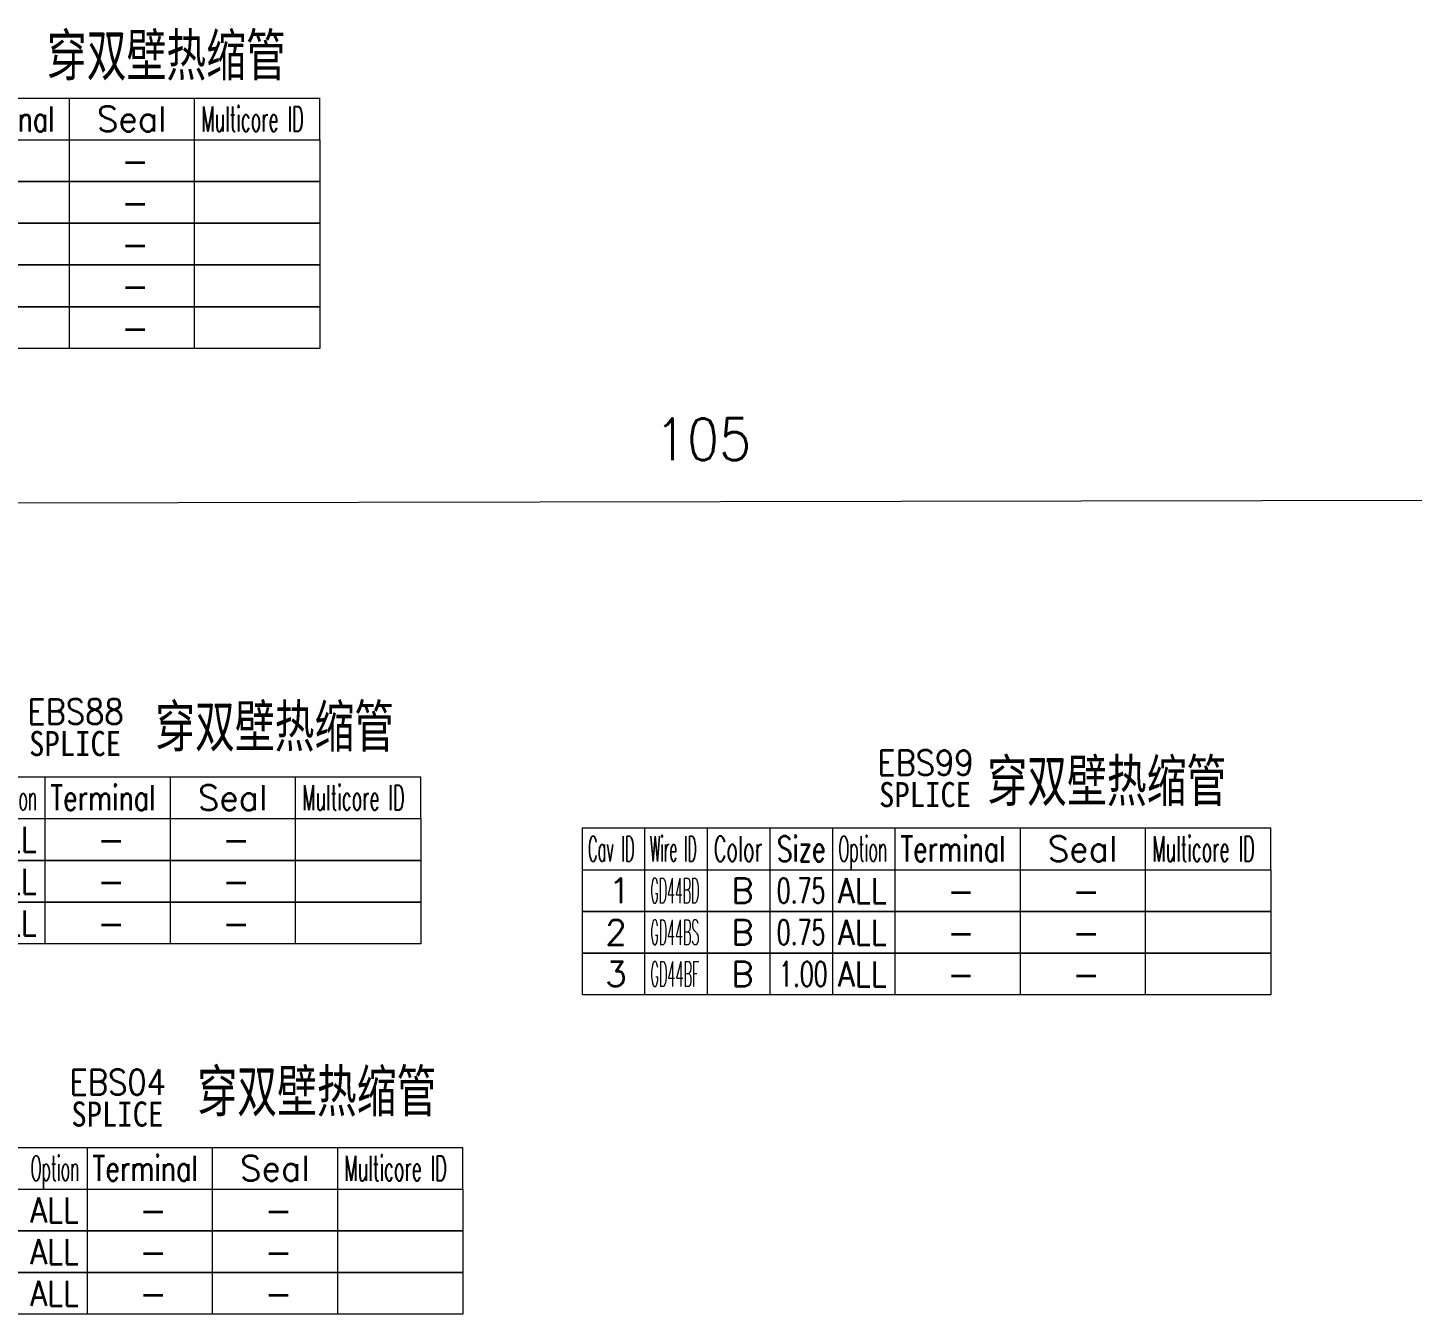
# Model space of a CAD drawing. Header units: inches. Extents: x 47316 to 59086, y 3141 to 11743.
# Drawn here: x 54533.3 to 54699.3, y 9697.7 to 9851.9 of the extents above; entities that cross this region are included whole.
import ezdxf

# ---------------------------------------------------------------- set-up
doc = ezdxf.new("R2010")
doc.units = ezdxf.units.IN
doc.header["$MEASUREMENT"] = 0
doc.styles.add('MtX_FangSong_GB2312', font='')
doc.styles.get("Standard").update_dxf_attribs({"font": ''})
doc.styles.get('MtX_FangSong_GB2312').set_extended_font_data('FangSong_GB2312')
doc.styles.get('Standard').set_extended_font_data('SimSun')
doc.linetypes.add('_VH_FULL_TAPE', pattern='A,0.0001,[30,VeSys.shx,S=0.1,R=0,X=0,Y=0],-0.8,[30,VeSys.shx,S=0.1,R=180,X=0,Y=0],-0.0001', length=0.8002)

msp = doc.modelspace()

# ---------------------------------------------------------------- linework, layer by layer
at = {"color": 0, "linetype": 'Continuous', "lineweight": 15}
for p, q in [((54485.83, 9843.45), (54568.33, 9843.45)), ((54485.83, 9838.45), (54568.33, 9838.45)), ((54497.94, 9762.11), (54580.44, 9762.11)), ((54497.94, 9757.11), (54580.44, 9757.11)), ((54599.81, 9755.99), (54682.31, 9755.99)), ((54599.81, 9750.99), (54599.81, 9755.99)), ((54599.81, 9750.99), (54682.31, 9750.99)), ((54503, 9717.71), (54585.5, 9717.71)), ((54503, 9712.71), (54585.5, 9712.71))]:
    msp.add_line(p, q, dxfattribs=at)
at = {"color": 7, "linetype": 'Continuous', "lineweight": 15}
for p, q in [((54538.33, 9838.45), (54538.33, 9843.45)), ((54553.33, 9838.45), (54553.33, 9843.45)), ((54568.33, 9838.45), (54568.33, 9843.45)), ((54535.44, 9757.11), (54535.44, 9762.11)), ((54550.44, 9757.11), (54550.44, 9762.11)), ((54565.44, 9757.11), (54565.44, 9762.11)), ((54580.44, 9757.11), (54580.44, 9762.11)), ((54607.31, 9750.99), (54607.31, 9755.99)), ((54614.81, 9750.99), (54614.81, 9755.99)), ((54622.31, 9750.99), (54622.31, 9755.99)), ((54629.81, 9750.99), (54629.81, 9755.99)), ((54637.31, 9750.99), (54637.31, 9755.99)), ((54652.31, 9750.99), (54652.31, 9755.99)), ((54667.31, 9750.99), (54667.31, 9755.99)), ((54682.31, 9750.99), (54682.31, 9755.99)), ((54540.5, 9712.71), (54540.5, 9717.71)), ((54555.5, 9712.71), (54555.5, 9717.71)), ((54570.5, 9712.71), (54570.5, 9717.71)), ((54585.5, 9712.71), (54585.5, 9717.71))]:
    msp.add_line(p, q, dxfattribs=at)
at = {"color": 102, "linetype": 'Continuous', "lineweight": 15}
for p, q in [((54538.33, 9833.45), (54538.33, 9838.45)), ((54553.33, 9833.45), (54553.33, 9838.45)), ((54538.33, 9828.45), (54538.33, 9833.45)), ((54553.33, 9828.45), (54553.33, 9833.45)), ((54538.33, 9823.45), (54538.33, 9828.45)), ((54553.33, 9823.45), (54553.33, 9828.45)), ((54538.33, 9818.45), (54538.33, 9823.45)), ((54553.33, 9818.45), (54553.33, 9823.45)), ((54538.33, 9813.45), (54538.33, 9818.45)), ((54553.33, 9813.45), (54553.33, 9818.45)), ((54535.44, 9752.11), (54535.44, 9757.11)), ((54550.44, 9752.11), (54550.44, 9757.11)), ((54565.44, 9752.11), (54565.44, 9757.11)), ((54535.44, 9747.11), (54535.44, 9752.11)), ((54550.44, 9747.11), (54550.44, 9752.11)), ((54565.44, 9747.11), (54565.44, 9752.11)), ((54607.31, 9745.99), (54607.31, 9750.99)), ((54614.81, 9745.99), (54614.81, 9750.99)), ((54622.31, 9745.99), (54622.31, 9750.99)), ((54629.81, 9745.99), (54629.81, 9750.99)), ((54637.31, 9745.99), (54637.31, 9750.99)), ((54652.31, 9745.99), (54652.31, 9750.99)), ((54667.31, 9745.99), (54667.31, 9750.99)), ((54535.44, 9742.11), (54535.44, 9747.11)), ((54550.44, 9742.11), (54550.44, 9747.11)), ((54565.44, 9742.11), (54565.44, 9747.11)), ((54607.31, 9740.99), (54607.31, 9745.99)), ((54614.81, 9740.99), (54614.81, 9745.99)), ((54622.31, 9740.99), (54622.31, 9745.99)), ((54629.81, 9740.99), (54629.81, 9745.99)), ((54637.31, 9740.99), (54637.31, 9745.99)), ((54652.31, 9740.99), (54652.31, 9745.99)), ((54667.31, 9740.99), (54667.31, 9745.99)), ((54607.31, 9735.99), (54607.31, 9740.99)), ((54614.81, 9735.99), (54614.81, 9740.99)), ((54622.31, 9735.99), (54622.31, 9740.99)), ((54629.81, 9735.99), (54629.81, 9740.99)), ((54637.31, 9735.99), (54637.31, 9740.99)), ((54652.31, 9735.99), (54652.31, 9740.99)), ((54667.31, 9735.99), (54667.31, 9740.99)), ((54540.5, 9707.71), (54540.5, 9712.71)), ((54555.5, 9707.71), (54555.5, 9712.71)), ((54570.5, 9707.71), (54570.5, 9712.71)), ((54540.5, 9702.71), (54540.5, 9707.71)), ((54555.5, 9702.71), (54555.5, 9707.71)), ((54570.5, 9702.71), (54570.5, 9707.71)), ((54540.5, 9697.71), (54540.5, 9702.71)), ((54555.5, 9697.71), (54555.5, 9702.71)), ((54570.5, 9697.71), (54570.5, 9702.71))]:
    msp.add_line(p, q, dxfattribs=at)
at = {"color": 0, "linetype": '_VH_FULL_TAPE', "lineweight": 15, "ltscale": 5}
msp.add_line((54762.65, 9795.33), (54464.64, 9794.81), dxfattribs=at)
at = {"color": 0, "linetype": 'Continuous', "lineweight": 15}
for points in [[(54485.83, 9833.45), (54485.83, 9838.45), (54568.33, 9838.45), (54568.33, 9833.45)], [(54485.83, 9828.45), (54485.83, 9833.45), (54568.33, 9833.45), (54568.33, 9828.45)], [(54485.83, 9823.45), (54485.83, 9828.45), (54568.33, 9828.45), (54568.33, 9823.45)], [(54485.83, 9818.45), (54485.83, 9823.45), (54568.33, 9823.45), (54568.33, 9818.45)], [(54485.83, 9813.45), (54485.83, 9818.45), (54568.33, 9818.45), (54568.33, 9813.45)], [(54497.94, 9752.11), (54497.94, 9757.11), (54580.44, 9757.11), (54580.44, 9752.11)], [(54497.94, 9747.11), (54497.94, 9752.11), (54580.44, 9752.11), (54580.44, 9747.11)], [(54599.81, 9745.99), (54599.81, 9750.99), (54682.31, 9750.99), (54682.31, 9745.99)], [(54497.94, 9742.11), (54497.94, 9747.11), (54580.44, 9747.11), (54580.44, 9742.11)], [(54599.81, 9740.99), (54599.81, 9745.99), (54682.31, 9745.99), (54682.31, 9740.99)], [(54599.81, 9735.99), (54599.81, 9740.99), (54682.31, 9740.99), (54682.31, 9735.99)], [(54503, 9707.71), (54503, 9712.71), (54585.5, 9712.71), (54585.5, 9707.71)], [(54503, 9702.71), (54503, 9707.71), (54585.5, 9707.71), (54585.5, 9702.71)], [(54503, 9697.71), (54503, 9702.71), (54585.5, 9702.71), (54585.5, 9697.71)]]:
    msp.add_lwpolyline(points, close=True, dxfattribs=at)

# ---------------------------------------------------------------- texts
at = {"lineweight": 15, "style": 'MtX_FangSong_GB2312', "width": 0.7}
for p in [(54535.63, 9846.11), (54548.61, 9765.69), (54648.35, 9759.16), (54553.67, 9721.97)]:
    msp.add_text('穿双壁热缩管', height=5, dxfattribs=at).set_placement(p)
at = {"color": 7, "linetype": 'Continuous', "lineweight": 15, "char_height": 3, "attachment_point": 1}
for s, insert, width in [('\\Fromans.shx;\\W0.7480916031;\\T1.0000000000;\\o\\lTerminal', (54523.94, 9842.45), 14), ('\\Fromans.shx;\\W0.5185185185;\\T1.0000000000;\\o\\lMulticore ID', (54554.13, 9842.45), 14), ('\\Fromans.shx;\\W1.0000000000;\\T1.0000000000;\\o\\lSeal', (54541.62, 9842.45), 9.2857), ('\\Fromans.shx;\\W0.4595959596;\\T1.0000000000;\\o\\lOption', (54528.63, 9761.11), 6.5), ('\\Fromans.shx;\\W0.7480916031;\\T1.0000000000;\\o\\lTerminal', (54536.04, 9761.11), 14), ('\\Fromans.shx;\\W0.5185185185;\\T1.0000000000;\\o\\lMulticore ID', (54566.23, 9761.11), 14), ('\\Fromans.shx;\\W1.0000000000;\\T1.0000000000;\\o\\lSeal', (54553.72, 9761.11), 9.2857), ('\\Fromans.shx;\\W0.4292452830;\\T1.0000000000;\\o\\lCav ID', (54600.49, 9754.99), 6.5), ('\\Fromans.shx;\\W0.4026548673;\\T1.0000000000;\\o\\lWire ID', (54607.92, 9754.99), 6.5), ('\\Fromans.shx;\\W0.5687500000;\\T1.0000000000;\\o\\lColor', (54615.55, 9754.99), 6.5), ('\\Fromans.shx;\\W0.7222222222;\\T1.0000000000;\\o\\lSize', (54623.12, 9754.99), 6.5), ('\\Fromans.shx;\\W0.4595959596;\\T1.0000000000;\\o\\lOption', (54630.51, 9754.99), 6.5), ('\\Fromans.shx;\\W0.7480916031;\\T1.0000000000;\\o\\lTerminal', (54637.92, 9754.99), 14), ('\\Fromans.shx;\\W1.0000000000;\\T1.0000000000;\\o\\lSeal', (54655.59, 9754.99), 9.2857), ('\\Fromans.shx;\\W0.5185185185;\\T1.0000000000;\\o\\lMulticore ID', (54668.11, 9754.99), 14), ('\\Fromans.shx;\\W1.0000000000;\\T1.0000000000;\\o\\l1', (54602.99, 9749.99), 2.8571), ('\\Fromans.shx;\\W1.0000000000;\\T1.0000000000;\\o\\l2', (54602.56, 9744.99), 2.8571), ('\\Fromans.shx;\\W1.0000000000;\\T1.0000000000;\\o\\l3', (54602.56, 9739.99), 2.8571), ('\\Fromans.shx;\\W0.4595959596;\\T1.0000000000;\\o\\lOption', (54533.69, 9716.71), 6.5), ('\\Fromans.shx;\\W0.7480916031;\\T1.0000000000;\\o\\lTerminal', (54541.1, 9716.71), 14), ('\\Fromans.shx;\\W1.0000000000;\\T1.0000000000;\\o\\lSeal', (54558.78, 9716.71), 9.2857), ('\\Fromans.shx;\\W0.5185185185;\\T1.0000000000;\\o\\lMulticore ID', (54571.29, 9716.71), 14)]:
    msp.add_mtext(s, dxfattribs=dict(at, insert=insert, width=width))
at = {"color": 140, "linetype": 'Continuous', "lineweight": 15, "char_height": 3, "attachment_point": 1}
for s, insert, width in [('\\Fromans.shx;\\W1.0000000000;\\T1.0000000000;\\o\\l-', (54544.54, 9837.45), 3.7143), ('\\Fromans.shx;\\W1.0000000000;\\T1.0000000000;\\o\\l-', (54544.54, 9832.45), 3.7143), ('\\Fromans.shx;\\W1.0000000000;\\T1.0000000000;\\o\\l-', (54544.54, 9827.45), 3.7143), ('\\Fromans.shx;\\W1.0000000000;\\T1.0000000000;\\o\\l-', (54544.54, 9822.45), 3.7143), ('\\Fromans.shx;\\W1.0000000000;\\T1.0000000000;\\o\\l-', (54544.54, 9817.45), 3.7143), ('\\Fromans.shx;\\W0.8750000000;\\T1.0000000000;\\o\\lALL', (54528.56, 9756.11), 6.5), ('\\Fromans.shx;\\W1.0000000000;\\T1.0000000000;\\o\\l-', (54556.65, 9756.11), 3.7143), ('\\Fromans.shx;\\W0.8750000000;\\T1.0000000000;\\o\\lALL', (54528.56, 9751.11), 6.5), ('\\Fromans.shx;\\W1.0000000000;\\T1.0000000000;\\o\\lB', (54617.63, 9749.99), 3), ('\\Fromans.shx;\\W0.8750000000;\\T1.0000000000;\\o\\lALL', (54630.43, 9749.99), 6.5), ('\\Fromans.shx;\\W1.0000000000;\\T1.0000000000;\\o\\l-', (54556.65, 9751.11), 3.7143), ('\\Fromans.shx;\\W1.0000000000;\\T1.0000000000;\\o\\l-', (54658.52, 9749.99), 3.7143), ('\\Fromans.shx;\\W0.8750000000;\\T1.0000000000;\\o\\lALL', (54528.56, 9746.11), 6.5), ('\\Fromans.shx;\\W1.0000000000;\\T1.0000000000;\\o\\lB', (54617.63, 9744.99), 3), ('\\Fromans.shx;\\W0.8750000000;\\T1.0000000000;\\o\\lALL', (54630.43, 9744.99), 6.5), ('\\Fromans.shx;\\W1.0000000000;\\T1.0000000000;\\o\\l-', (54556.65, 9746.11), 3.7143), ('\\Fromans.shx;\\W1.0000000000;\\T1.0000000000;\\o\\l-', (54658.52, 9744.99), 3.7143), ('\\Fromans.shx;\\W1.0000000000;\\T1.0000000000;\\o\\lB', (54617.63, 9739.99), 3), ('\\Fromans.shx;\\W0.8750000000;\\T1.0000000000;\\o\\lALL', (54630.43, 9739.99), 6.5), ('\\Fromans.shx;\\W1.0000000000;\\T1.0000000000;\\o\\l-', (54658.52, 9739.99), 3.7143), ('\\Fromans.shx;\\W0.8750000000;\\T1.0000000000;\\o\\lALL', (54533.62, 9711.71), 6.5), ('\\Fromans.shx;\\W1.0000000000;\\T1.0000000000;\\o\\l-', (54561.71, 9711.71), 3.7143), ('\\Fromans.shx;\\W0.8750000000;\\T1.0000000000;\\o\\lALL', (54533.62, 9706.71), 6.5), ('\\Fromans.shx;\\W1.0000000000;\\T1.0000000000;\\o\\l-', (54561.71, 9706.71), 3.7143), ('\\Fromans.shx;\\W0.8750000000;\\T1.0000000000;\\o\\lALL', (54533.62, 9701.71), 6.5), ('\\Fromans.shx;\\W1.0000000000;\\T1.0000000000;\\o\\l-', (54561.71, 9701.71), 3.7143)]:
    msp.add_mtext(s, dxfattribs=dict(at, insert=insert, width=width))
at = {"color": 7, "linetype": '_VH_FULL_TAPE', "lineweight": 18, "ltscale": 5, "insert": (54608.48, 9805.06), "char_height": 5, "width": 12.8571, "attachment_point": 1, "rotation": 0.1009}
msp.add_mtext('\\Fromans.shx;\\W0.9000000000;\\T1.0000000000;\\o\\l105', dxfattribs=at)
at = {"color": 6, "linetype": 'Continuous', "lineweight": 20, "char_height": 3, "attachment_point": 1}
for s, insert, width in [('\\Fromans.shx;\\W0.9000000000;\\T1.0000000000;\\o\\lEBS88', (54533.27, 9771.43), 12.8571), ('\\f黑体|b0|i0|c1|p0;\\W0.9000000000;\\T1.0000000000;\\o\\lSPLICE', (54533.5, 9767.61), 11.6494), ('\\Fromans.shx;\\W0.9000000000;\\T1.0000000000;\\o\\lEBS99', (54635.14, 9765.31), 12.8571), ('\\f黑体|b0|i0|c1|p0;\\W0.9000000000;\\T1.0000000000;\\o\\lSPLICE', (54635.37, 9761.49), 11.6494), ('\\Fromans.shx;\\W0.9000000000;\\T1.0000000000;\\o\\lEBS04', (54538.33, 9727.03), 12.8571), ('\\f黑体|b0|i0|c1|p0;\\W0.9000000000;\\T1.0000000000;\\o\\lSPLICE', (54538.56, 9723.21), 11.6494)]:
    msp.add_mtext(s, dxfattribs=dict(at, insert=insert, width=width))
at = {"color": 21, "linetype": 'Continuous', "lineweight": 15, "char_height": 3, "attachment_point": 1}
for s, insert, width in [('\\Fromans.shx;\\W1.0000000000;\\T1.0000000000;\\o\\l-', (54541.65, 9756.11), 3.7143), ('\\Fromans.shx;\\W0.3669354839;\\T1.0000000000;\\o\\lGD44BD', (54607.97, 9749.99), 6.5), ('\\Fromans.shx;\\W0.6500000000;\\T1.0000000000;\\o\\l0.75', (54623.09, 9749.99), 6.5), ('\\Fromans.shx;\\W1.0000000000;\\T1.0000000000;\\o\\l-', (54541.65, 9751.11), 3.7143), ('\\Fromans.shx;\\W1.0000000000;\\T1.0000000000;\\o\\l-', (54643.52, 9749.99), 3.7143), ('\\Fromans.shx;\\W0.3699186992;\\T1.0000000000;\\o\\lGD44BS', (54607.97, 9744.99), 6.5), ('\\Fromans.shx;\\W0.6500000000;\\T1.0000000000;\\o\\l0.75', (54623.09, 9744.99), 6.5), ('\\Fromans.shx;\\W1.0000000000;\\T1.0000000000;\\o\\l-', (54541.65, 9746.11), 3.7143), ('\\Fromans.shx;\\W1.0000000000;\\T1.0000000000;\\o\\l-', (54643.52, 9744.99), 3.7143), ('\\Fromans.shx;\\W0.3760330579;\\T1.0000000000;\\o\\lGD44BF', (54607.97, 9739.99), 6.5), ('\\Fromans.shx;\\W0.6500000000;\\T1.0000000000;\\o\\l1.00', (54623.37, 9739.99), 6.5), ('\\Fromans.shx;\\W1.0000000000;\\T1.0000000000;\\o\\l-', (54643.52, 9739.99), 3.7143), ('\\Fromans.shx;\\W1.0000000000;\\T1.0000000000;\\o\\l-', (54546.71, 9711.71), 3.7143), ('\\Fromans.shx;\\W1.0000000000;\\T1.0000000000;\\o\\l-', (54546.71, 9706.71), 3.7143), ('\\Fromans.shx;\\W1.0000000000;\\T1.0000000000;\\o\\l-', (54546.71, 9701.71), 3.7143)]:
    msp.add_mtext(s, dxfattribs=dict(at, insert=insert, width=width))

doc.saveas('drawing.dxf')
